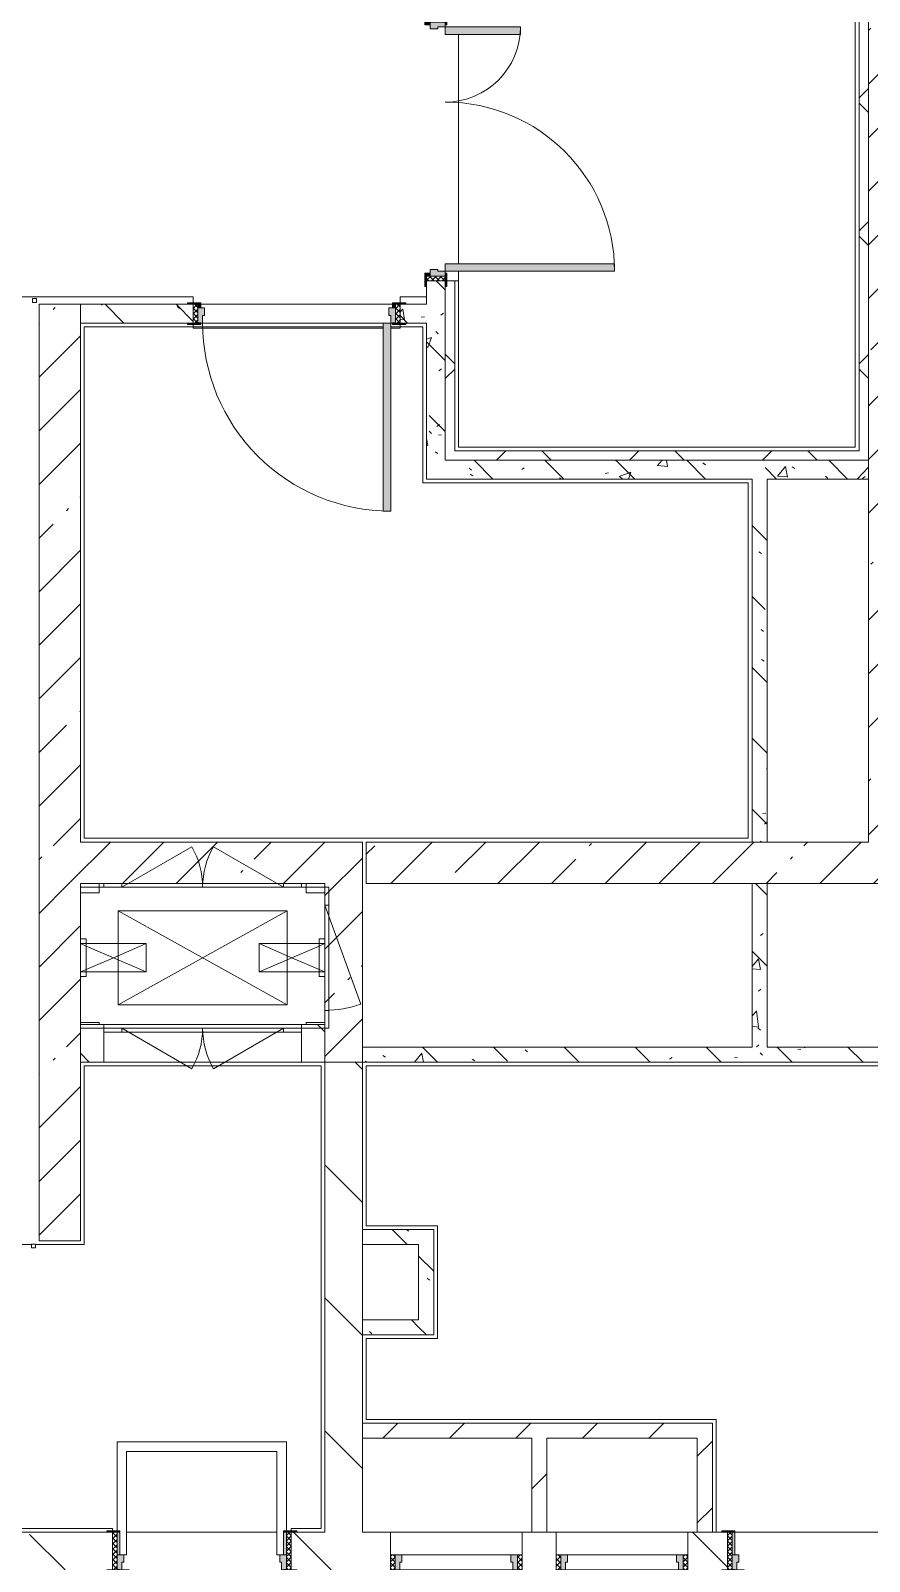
# Model space of a CAD drawing. Header units: millimetres. Extents: x -3708 to 187246, y -8553 to 29000.
# Drawn here: x 144942 to 149401, y 13445 to 21585 of the extents above; entities that cross this region are included whole.
import ezdxf

# ---------------------------------------------------------------- set-up
doc = ezdxf.new("R2010")
doc.units = ezdxf.units.MM
for name, color, linetype, lineweight, true_color in [('A-DOOR-4', 7, 'Continuous', 5, 0xaaaaaa), ('A-DOOR-5', 7, 'Continuous', 5, 0xe2e2e2), ('A-DOOR-FRAM-3', 7, 'Continuous', 5, 0xe2e2e2), ('A-DOOR-FRAM-4', 7, 'Continuous', 5, 0xaaaaaa), ('A-FLOR-1', 7, 'Continuous', 5, 0xaaaaaa), ('I-WALL-5', 7, 'Continuous', 5, 0x787878)]:
    doc.layers.add(name, color=color, linetype=linetype, lineweight=lineweight, true_color=true_color)
for name, color, linetype, lineweight in [('A-GENM', 7, 'Continuous', 5), ('A-WALL', 7, 'Continuous', 9), ('A-WALL-2', 7, 'Continuous', 5), ('I-WALL-3', 7, 'Continuous', 5), ('M-EQPM', 7, 'Continuous', 5)]:
    doc.layers.add(name, color=color, linetype=linetype, lineweight=lineweight)
pattern_1 = [(45, (60236.27, 0), (-285.1231, 285.1231), []), (45, (60521.4, 0), (-285.1231, 285.1231), [504.031, -100.806, 16.764, -84.042])]
pattern_2 = [(135, (60236.3, 0), (-377.1708, -377.1708), [533.4, -88.9, 17.78, -88.9]), (135, (60236.3, 376.94), (-377.1708, -377.1708), []), (50, (60236.27, 0), (637.6445, -55.7866), [66.675, -733.425]), (355, (60236.3, 0), (-123.3494, 668.699), [53.34, -586.74]), (100.451, (60289.4, -4.65), (514.299, 612.908), [56.665, -623.315]), (46.184, (60236.3, 177.8), (948.7764, -147.15), [100.012, -1100.137]), (96.636, (60315.3, 165.5), (830.909, 865.997), [84.998, -934.973]), (351.184, (60236.3, 177.8), (830.918, 865.988), [80.01, -880.11]), (21, (60325.17, 133.35), (530.6506, -357.9283), [66.675, -733.425]), (326, (60325.2, 133.35), (216.308, 644.6585), [53.34, -586.74]), (71.451, (60369.4, 103.5), (746.9596, 286.7243), [56.665, -623.315]), (37.5, (60236.27, 0), (10.81053, 295.9426), [16.764, -562.864, 16.764, -578.866, -588.962]), (37.5, (60236.27, 0), (10.81053, 295.9426), [-1175.258, 16.764, -572.198]), (7.5, (60236.27, 0), (233.8692, 350.6318), [16.764, -322.834, 16.764, -549.529, -224.472]), (7.5, (60236.27, 0), (233.8692, 350.6318), [-905.891, 16.764, -207.708]), (327.5, (60038.03, 0), (474.5678, -20.0513), [16.764, -205.486, 16.764, -676.656, -920.115]), (327.5, (60038.03, 0), (474.5678, -20.0513), [-915.67, 16.764, -903.351]), (317.5, (59949.13, 0), (518.4522, 88.9934), [16.764, -272.161, 16.764, -443.738, -653.415]), (317.5, (59949.13, 0), (518.4522, 88.9934), [-749.427, 16.764, -636.651])]
pattern_3 = [(135, (60236.27, 0), (-353.5534, -353.5534), [])]
pattern_4 = [(135, (1826.41, 164.685), (-14.14214, -14.14214), []), (225, (1826.41, 164.685), (14.14214, -14.14214), [])]
pattern_5 = [(45, (-296.384, 164.685), (-14.1421, 14.1421), []), (135, (-296.384, 164.685), (-14.1421, -14.1421), [])]
pattern_6 = [(45, (60236.27, 0), (-176.7767, 176.7767), [])]
pattern_7 = [(45, (60236.27, 0), (-353.5534, 353.5534), []), (135, (60236.27, 0), (-353.5534, -353.5534), [])]

# ---------------------------------------------------------------- blocks, each defined once
blk = doc.blocks.new('110_Дверь_СКБ_1Ст_Внутренняя1 - Д-11а _огнестойкость EI 15_-32666892-1_7_1_птичка')
at = {"layer": 'A-DOOR-4'}
h = blk.add_hatch(dxfattribs=at)
h.set_pattern_fill('FP_125', color=256, style=0, pattern_type=2)
h.set_pattern_definition([(135, (1751.41, 114.685), (-14.14214, -14.14214), []), (225, (1751.41, 114.685), (14.14214, -14.14214), [])])
h.paths.add_polyline_path([(562.5, 50), (537.5, 50), (537.5, -50), (562.5, -50)])
at = {"layer": 'A-DOOR-5'}
h = blk.add_hatch(color=256, dxfattribs=at)
h.paths.add_polyline_path([(512.5, 50), (512.5, 10), (502.5, 10), (502.5, -30), (537.5, -30), (537.5, 50), (522.5, 50)])
h.paths.add_polyline_path([(-508.4, 50), (-512.5, 50), (-512.5, -30), (-477.5, -30), (-477.5, 10), (-487.5, 10), (-487.5, 50)])
at = {"layer": 'A-DOOR-FRAM-3'}
for points in [[(-487.5, 1050), (-486.3, 50), (-447.5, 50), (-447.5, 1050)], [(-506.7, 58), (-567.5, 58), (-567.5, 50), (-497.5, 50), (-497.5, 58)], [(592.5, 58), (522.5, 58), (522.5, 50), (592.5, 50)], [(-497.5, -50), (-567.5, -50), (-567.5, -58), (-497.5, -58)], [(-497.5, -30), (-512.5, -30), (-512.5, -50), (-497.5, -50), (-497.5, -32.8)], [(537.5, -30), (522.5, -30), (522.5, -50), (537.5, -50)], [(537.5, -50), (522.5, -50), (522.5, -58), (592.5, -58), (592.5, -50), (562.5, -50)]]:
    blk.add_hatch(color=256, dxfattribs=at).paths.add_polyline_path(points)
at = {"layer": 'A-DOOR-FRAM-4'}
h = blk.add_hatch(dxfattribs=at)
h.set_pattern_fill('FP_126', color=256, style=0, pattern_type=2)
h.set_pattern_definition([(45, (-371.384, 114.685), (-14.1421, 14.1421), []), (135, (-371.384, 114.685), (-14.1421, -14.1421), [])])
h.paths.add_polyline_path([(-537.5, 50), (-537.5, -50), (-512.5, -50), (-512.5, 50)])
at = {"layer": 'A-DOOR-4'}
for p, q in [((-487.5, 1050), (-487.5, 50)), ((-447.5, 1050), (-487.5, 1050)), ((-447.5, 50), (-447.5, 1050)), ((-487.5, 50), (-447.5, 50))]:
    blk.add_line(p, q, dxfattribs=at)
blk.add_arc((-487.5, 50), 1000, 360, 90, dxfattribs=at)
at = {"layer": 'A-DOOR-FRAM-4'}
for p, q in [((-497.5, 58), (-567.5, 58)), ((-567.5, 58), (-567.5, 50)), ((-567.5, 50), (-497.5, 50)), ((-512.5, 50), (-537.5, 50)), ((-537.5, 50), (-537.5, -50)), ((-487.5, 50), (-512.5, 50)), ((-512.5, 50), (-512.5, -30)), ((-512.5, -50), (-512.5, 50)), ((-497.5, 50), (-512.5, 50)), ((-512.5, 50), (-512.5, 49)), ((-512.5, 49), (-497.5, 49)), ((-497.5, 50), (-497.5, 58)), ((-497.5, 49), (-497.5, 50)), ((-487.5, 10), (-487.5, 50)), ((-477.5, 10), (-487.5, 10)), ((-477.5, -30), (-477.5, 10)), ((512.5, 10), (502.5, 10)), ((502.5, 10), (502.5, -30)), ((512.5, 50), (512.5, 10)), ((537.5, 50), (512.5, 50)), ((592.5, 58), (522.5, 58)), ((522.5, 58), (522.5, 50)), ((537.5, 50), (522.5, 50)), ((522.5, 50), (522.5, 49)), ((522.5, 50), (592.5, 50)), ((522.5, 49), (537.5, 49)), ((537.5, -30), (537.5, 50)), ((562.5, 50), (537.5, 50)), ((537.5, 50), (537.5, -50)), ((537.5, 49), (537.5, 50)), ((562.5, -50), (562.5, 50)), ((592.5, 50), (592.5, 58)), ((-497.5, -50), (-567.5, -50)), ((-567.5, -50), (-567.5, -58)), ((-567.5, -58), (-497.5, -58)), ((-537.5, -50), (-512.5, -50)), ((-512.5, -30), (-477.5, -30)), ((-497.5, -30), (-512.5, -30)), ((-512.5, -30), (-512.5, -50)), ((-512.5, -50), (-497.5, -50)), ((-497.5, -50), (-497.5, -30)), ((-497.5, -58), (-497.5, -50)), ((502.5, -30), (537.5, -30)), ((537.5, -30), (522.5, -30)), ((522.5, -30), (522.5, -50)), ((522.5, -50), (537.5, -50)), ((592.5, -50), (522.5, -50)), ((522.5, -50), (522.5, -58)), ((522.5, -58), (592.5, -58)), ((537.5, -50), (537.5, -30)), ((537.5, -50), (562.5, -50)), ((592.5, -58), (592.5, -50))]:
    blk.add_line(p, q, dxfattribs=at)
blk = doc.blocks.new('110_Дверь_СКБ_2Ст - Д-10а_ СОШ_Дв_1450x2100h_Горячий цех-25784455-1_7_1_птичка')
at = {"layer": 'A-DOOR-4'}
h = blk.add_hatch(dxfattribs=at)
h.set_pattern_fill('FP_134', color=256, style=0, pattern_type=2)
h.set_pattern_definition([(135, (1601.41, 114.685), (-14.14214, -14.14214), []), (225, (1601.41, 114.685), (14.14214, -14.14214), [])])
h.paths.add_polyline_path([(712.5, -38), (712.5, 50), (687.5, 50), (687.5, -50), (712.5, -50)])
at = {"layer": 'A-DOOR-5'}
for points in [[(662.5, 50), (662.5, 950), (622.5, 950), (622.5, 50), (649.8, 50)], [(-597.5, 426.6), (-597.5, 450), (-637.5, 450), (-637.5, 50), (-597.5, 50), (-597.5, 175)]]:
    blk.add_hatch(color=256, dxfattribs=at).paths.add_polyline_path(points)
h = blk.add_hatch(color=256, dxfattribs=at)
h.paths.add_polyline_path([(687.5, 50), (662.5, 50), (662.5, 10), (652.5, 10), (652.5, -30), (687.5, -30)])
h.paths.add_polyline_path([(-627.5, -6), (-627.5, 10), (-637.5, 10), (-637.5, 50), (-662.5, 50), (-662.5, -30), (-627.5, -28.9)])
at = {"layer": 'A-DOOR-FRAM-3'}
for points in [[(-647.5, 58), (-717.5, 58), (-712.5, 50), (-647.5, 50)], [(742.5, 58), (672.5, 58), (672.5, 50), (742.5, 50)], [(-647.5, -58), (-647.5, -50), (-717.5, -53.5), (-712.5, -58), (-687.5, -58)], [(-647.5, -50), (-647.5, -30), (-662.5, -30), (-662.5, -50)], [(687.5, -30), (672.5, -30), (672.5, -50), (687.5, -50), (687.5, -38)], [(742.5, -50), (672.5, -50), (672.5, -58), (742.5, -58)]]:
    blk.add_hatch(color=256, dxfattribs=at).paths.add_polyline_path(points)
at = {"layer": 'A-DOOR-FRAM-4'}
h = blk.add_hatch(dxfattribs=at)
h.set_pattern_fill('FP_135', color=256, style=0, pattern_type=2)
h.set_pattern_definition([(45, (-521.384, 114.685), (-14.1421, 14.1421), []), (135, (-521.384, 114.685), (-14.1421, -14.1421), [])])
h.paths.add_polyline_path([(-662.5, -38), (-662.5, 50), (-687.5, 50), (-687.5, -50), (-662.5, -50)])
at = {"layer": 'A-DOOR-4'}
for p, q in [((662.5, 950), (622.5, 950)), ((622.5, 950), (622.5, 50)), ((662.5, 50), (662.5, 950)), ((-637.5, 450), (-637.5, 50)), ((-597.5, 450), (-637.5, 450)), ((-597.5, 50), (-597.5, 450)), ((-637.5, 50), (-597.5, 50)), ((622.5, 50), (662.5, 50))]:
    blk.add_line(p, q, dxfattribs=at)
for centre, radius, start, end in [((662.5, 50), 900, 90, 180), ((-637.5, 50), 400, 0, 90)]:
    blk.add_arc(centre, radius, start, end, dxfattribs=at)
at = {"layer": 'A-DOOR-FRAM-4'}
for p, q in [((-647.5, 58), (-717.5, 58)), ((-717.5, 58), (-717.5, 50)), ((-717.5, 50), (-647.5, 50)), ((-662.5, 50), (-687.5, 50)), ((-687.5, 50), (-687.5, -50)), ((-637.5, 50), (-662.5, 50)), ((-662.5, 50), (-662.5, -30)), ((-662.5, -50), (-662.5, 50)), ((-647.5, 50), (-647.5, 58)), ((-637.5, 10), (-637.5, 50)), ((-627.5, 10), (-637.5, 10)), ((-627.5, -30), (-627.5, 10)), ((662.5, 10), (652.5, 10)), ((652.5, 10), (652.5, -30)), ((662.5, 50), (662.5, 10)), ((687.5, 50), (662.5, 50)), ((742.5, 58), (672.5, 58)), ((672.5, 58), (672.5, 50)), ((672.5, 50), (742.5, 50)), ((687.5, -30), (687.5, 50)), ((712.5, 50), (687.5, 50)), ((687.5, 50), (687.5, -50)), ((712.5, -50), (712.5, 50)), ((742.5, 50), (742.5, 58)), ((-647.5, -50), (-717.5, -50)), ((-717.5, -50), (-717.5, -58)), ((-717.5, -58), (-647.5, -58)), ((-687.5, -50), (-662.5, -50)), ((-662.5, -30), (-627.5, -30)), ((-647.5, -30), (-662.5, -30)), ((-662.5, -30), (-662.5, -50)), ((-662.5, -50), (-647.5, -50)), ((-647.5, -50), (-647.5, -30)), ((-647.5, -58), (-647.5, -50)), ((652.5, -30), (687.5, -30)), ((687.5, -30), (672.5, -30)), ((672.5, -30), (672.5, -50)), ((672.5, -50), (687.5, -50)), ((742.5, -50), (672.5, -50)), ((672.5, -50), (672.5, -58)), ((672.5, -58), (742.5, -58)), ((687.5, -50), (687.5, -30)), ((687.5, -50), (712.5, -50)), ((742.5, -58), (742.5, -50))]:
    blk.add_line(p, q, dxfattribs=at)
blk = doc.blocks.new('110_Дверь_СКБ_1Ст_Внутренняя1 - Д-8 950x2100h_охрана-V96-1_7_1_птичка')
at = {"layer": 'A-DOOR-4'}
h = blk.add_hatch(dxfattribs=at)
h.set_pattern_fill('FP_114', color=256, style=0, pattern_type=2)
h.set_pattern_definition(pattern_4)
h.paths.add_polyline_path([(462.5, 100), (462.5, -100), (487.5, -100), (487.5, 100)])
at = {"layer": 'A-DOOR-5'}
h = blk.add_hatch(color=256, dxfattribs=at)
h.paths.add_polyline_path([(462.5, 100), (437.5, 100), (437.5, 60), (427.5, 60), (427.5, 20), (462.5, 20)])
h.paths.add_polyline_path([(-412.5, 100), (-437.5, 100), (-437.5, 20), (-402.5, 20.4), (-402.5, 60), (-412.5, 60)])
at = {"layer": 'A-DOOR-FRAM-3'}
for points in [[(397.5, 950), (397.5, 100), (437.5, 100), (437.5, 950)], [(-422.5, 108), (-492.5, 108), (-492.5, 100), (-422.5, 100)], [(517.5, 108), (447.5, 108), (447.5, 100), (517.5, 100)], [(-437.5, 20), (-437.5, -100), (-422.5, -100), (-422.5, 20)], [(447.5, 20), (447.5, -100), (462.5, -100), (462.5, 20)], [(-492.5, -100), (-492.5, -108), (-422.5, -108), (-422.5, -100), (-462.5, -100)], [(487.5, -100), (447.5, -100), (447.5, -108), (517.5, -108), (517.5, -100), (490.5, -100)]]:
    blk.add_hatch(color=256, dxfattribs=at).paths.add_polyline_path(points)
at = {"layer": 'A-DOOR-FRAM-4'}
h = blk.add_hatch(dxfattribs=at)
h.set_pattern_fill('FP_115', color=256, style=0, pattern_type=2)
h.set_pattern_definition(pattern_5)
h.paths.add_polyline_path([(-462.5, 100), (-462.5, -100), (-437.5, -100), (-437.5, 100)])
at = {"layer": 'A-DOOR-4'}
for p, q in [((437.5, 950), (397.5, 950)), ((397.5, 950), (397.5, 100)), ((437.5, 100), (437.5, 950)), ((397.5, 100), (437.5, 100))]:
    blk.add_line(p, q, dxfattribs=at)
blk.add_arc((437.5, 100), 850, 90, 180, dxfattribs=at)
at = {"layer": 'A-DOOR-FRAM-4'}
for p, q in [((-422.5, 108), (-492.5, 108)), ((-492.5, 108), (-492.5, 100)), ((-492.5, 100), (-422.5, 100)), ((-437.5, 100), (-462.5, 100)), ((-462.5, 100), (-462.5, -100)), ((-412.5, 100), (-437.5, 100)), ((-437.5, 100), (-437.5, 20)), ((-437.5, -100), (-437.5, 100)), ((-422.5, 100), (-437.5, 100)), ((-437.5, 100), (-437.5, 99)), ((-437.5, 99), (-422.5, 99)), ((-422.5, 100), (-422.5, 108)), ((-422.5, 99), (-422.5, 100)), ((-412.5, 60), (-412.5, 100)), ((437.5, 100), (437.5, 60)), ((462.5, 100), (437.5, 100)), ((517.5, 108), (447.5, 108)), ((447.5, 108), (447.5, 100)), ((462.5, 100), (447.5, 100)), ((447.5, 100), (447.5, 99)), ((447.5, 100), (517.5, 100)), ((447.5, 99), (462.5, 99)), ((462.5, 20), (462.5, 100)), ((487.5, 100), (462.5, 100)), ((462.5, 100), (462.5, -100)), ((462.5, 99), (462.5, 100)), ((487.5, -100), (487.5, 100)), ((517.5, 100), (517.5, 108)), ((-437.5, 20), (-402.5, 20)), ((-422.5, 20), (-437.5, 20)), ((-437.5, 20), (-437.5, -100)), ((-422.5, -100), (-422.5, 20)), ((-402.5, 60), (-412.5, 60)), ((-402.5, 20), (-402.5, 60)), ((437.5, 60), (427.5, 60)), ((427.5, 60), (427.5, 20)), ((427.5, 20), (462.5, 20)), ((462.5, 20), (447.5, 20)), ((447.5, 20), (447.5, -100)), ((462.5, -100), (462.5, 20)), ((-422.5, -100), (-492.5, -100)), ((-492.5, -100), (-492.5, -108)), ((-492.5, -108), (-422.5, -108)), ((-462.5, -100), (-437.5, -100)), ((-437.5, -100), (-422.5, -100)), ((-422.5, -108), (-422.5, -100)), ((447.5, -100), (462.5, -100)), ((517.5, -100), (447.5, -100)), ((447.5, -100), (447.5, -108)), ((447.5, -108), (517.5, -108)), ((462.5, -100), (487.5, -100)), ((517.5, -108), (517.5, -100))]:
    blk.add_line(p, q, dxfattribs=at)
blk = doc.blocks.new('110_Дверь_СКБ_1Ст_Внутренняя1 - Д-8 950x2100h_охрана-31784688-1_7_1_птичка')
at = {"layer": 'A-DOOR-4'}
h = blk.add_hatch(dxfattribs=at)
h.set_pattern_fill('FP_114', color=256, style=0, pattern_type=2)
h.set_pattern_definition(pattern_4)
h.paths.add_polyline_path([(487.5, 100), (462.5, 100), (462.5, -100), (487.5, -100)])
at = {"layer": 'A-DOOR-5'}
h = blk.add_hatch(color=256, dxfattribs=at)
h.paths.add_polyline_path([(-437.5, 100), (-437.5, 20), (-402.5, 20), (-402.5, 60), (-412.5, 60), (-412.5, 100), (-422.5, 100)])
h.paths.add_polyline_path([(462.5, 100), (437.5, 100), (437.5, 60), (427.5, 60), (427.5, 20), (462.5, 20)])
at = {"layer": 'A-DOOR-FRAM-3'}
for points in [[(397.5, 950), (397.5, 100), (437.5, 100), (437.5, 950)], [(-432.5, 108), (-492.5, 108), (-492.5, 100), (-422.5, 100), (-422.5, 108)], [(462.5, 108), (447.5, 108), (447.5, 100), (517.5, 100), (517.5, 108), (467.5, 108)], [(-437.5, 20), (-437.5, -100), (-422.5, -100), (-422.5, 20)], [(447.5, 20), (447.5, -100), (462.5, -100), (462.5, 20)], [(-462.5, -100), (-492.5, -100), (-492.5, -108), (-422.5, -108), (-422.5, -100), (-437.5, -100)], [(487.5, -100), (447.5, -100), (447.5, -108), (517.5, -108), (517.5, -100)]]:
    blk.add_hatch(color=256, dxfattribs=at).paths.add_polyline_path(points)
at = {"layer": 'A-DOOR-FRAM-4'}
h = blk.add_hatch(dxfattribs=at)
h.set_pattern_fill('FP_115', color=256, style=0, pattern_type=2)
h.set_pattern_definition(pattern_5)
h.paths.add_polyline_path([(-458.5, 100), (-462.5, 100), (-462.5, -100), (-437.5, -100), (-437.5, 100)])
at = {"layer": 'A-DOOR-4'}
for p, q in [((437.5, 950), (397.5, 950)), ((397.5, 950), (397.5, 100)), ((437.5, 100), (437.5, 950)), ((397.5, 100), (437.5, 100))]:
    blk.add_line(p, q, dxfattribs=at)
blk.add_arc((437.5, 100), 850, 90, 180, dxfattribs=at)
at = {"layer": 'A-DOOR-FRAM-4'}
for p, q in [((-422.5, 108), (-492.5, 108)), ((-492.5, 108), (-492.5, 100)), ((-492.5, 100), (-422.5, 100)), ((-437.5, 100), (-462.5, 100)), ((-462.5, 100), (-462.5, -100)), ((-412.5, 100), (-437.5, 100)), ((-437.5, 100), (-437.5, 20)), ((-437.5, -100), (-437.5, 100)), ((-422.5, 100), (-437.5, 100)), ((-437.5, 100), (-437.5, 99)), ((-437.5, 99), (-422.5, 99)), ((-422.5, 100), (-422.5, 108)), ((-422.5, 99), (-422.5, 100)), ((-412.5, 60), (-412.5, 100)), ((437.5, 100), (437.5, 60)), ((462.5, 100), (437.5, 100)), ((517.5, 108), (447.5, 108)), ((447.5, 108), (447.5, 100)), ((462.5, 100), (447.5, 100)), ((447.5, 100), (447.5, 99)), ((447.5, 100), (517.5, 100)), ((447.5, 99), (462.5, 99)), ((462.5, 20), (462.5, 100)), ((487.5, 100), (462.5, 100)), ((462.5, 100), (462.5, -100)), ((462.5, 99), (462.5, 100)), ((487.5, -100), (487.5, 100)), ((517.5, 100), (517.5, 108)), ((-437.5, 20), (-402.5, 20)), ((-422.5, 20), (-437.5, 20)), ((-437.5, 20), (-437.5, -100)), ((-422.5, -100), (-422.5, 20)), ((-402.5, 60), (-412.5, 60)), ((-402.5, 20), (-402.5, 60)), ((437.5, 60), (427.5, 60)), ((427.5, 60), (427.5, 20)), ((427.5, 20), (462.5, 20)), ((462.5, 20), (447.5, 20)), ((447.5, 20), (447.5, -100)), ((462.5, -100), (462.5, 20)), ((-422.5, -100), (-492.5, -100)), ((-492.5, -100), (-492.5, -108)), ((-492.5, -108), (-422.5, -108)), ((-462.5, -100), (-437.5, -100)), ((-437.5, -100), (-422.5, -100)), ((-422.5, -108), (-422.5, -100)), ((447.5, -100), (462.5, -100)), ((517.5, -100), (447.5, -100)), ((447.5, -100), (447.5, -108)), ((447.5, -108), (517.5, -108)), ((462.5, -100), (487.5, -100)), ((517.5, -108), (517.5, -100))]:
    blk.add_line(p, q, dxfattribs=at)
blk = doc.blocks.new('160_Подъемник - 160_Подъемник-23521422-1_7_1_птичка')
at = {"layer": 'A-GENM'}
for p, q in [((220, 0), (592.4, 215)), ((220, 0), (592.4, 215)), ((220, 0), (592.4, 215)), ((1080, 0), (707.6, 215)), ((1080, 0), (707.6, 215)), ((1080, 0), (707.6, 215)), ((-20, -95), (-20, 0)), ((-20, 0), (0, 0)), ((0, 0), (0, -95)), ((220, 20), (125, 20)), ((125, 20), (125, 0)), ((220, 20), (125, 20)), ((125, 20), (125, 0)), ((220, 20), (125, 20)), ((125, 20), (125, 0)), ((220, 0), (220, 20)), ((1080, 20), (220, 20)), ((220, 20), (1080, 20)), ((220, 0), (220, 20)), ((1080, 20), (220, 20)), ((220, 20), (1080, 20)), ((220, 0), (220, 20)), ((1080, 20), (220, 20)), ((220, 20), (1080, 20)), ((1080, 0), (1080, 20)), ((1080, 20), (1175, 20)), ((1080, 0), (1080, 20)), ((1080, 20), (1175, 20)), ((1080, 0), (1080, 20)), ((1080, 20), (1175, 20)), ((1175, 20), (1175, 0)), ((1175, 20), (1175, 0)), ((1175, 20), (1175, 0)), ((125, 0), (220, 0)), ((125, 0), (220, 0)), ((125, 0), (220, 0)), ((1175, 0), (1080, 0)), ((1175, 0), (1080, 0)), ((1175, 0), (1080, 0)), ((0, -655), (-191.5, -128.8)), ((0, -95), (-20, -95)), ((-20, -95), (-20, -655)), ((-20, -655), (-20, -95)), ((0, -655), (-20, -655)), ((-20, -655), (-20, -750)), ((0, -750), (0, -655)), ((-20, -750), (0, -750)), ((125, -770), (125, -750)), ((125, -750), (220, -750)), ((125, -770), (125, -750)), ((125, -750), (220, -750)), ((125, -770), (125, -750)), ((125, -750), (220, -750)), ((220, -770), (125, -770)), ((220, -770), (125, -770)), ((220, -770), (125, -770)), ((220, -750), (220, -770)), ((220, -750), (592.4, -965)), ((220, -750), (220, -770)), ((220, -750), (592.4, -965)), ((220, -750), (220, -770)), ((220, -750), (592.4, -965)), ((220, -770), (792, -770)), ((1080, -770), (220, -770)), ((220, -770), (1080, -770)), ((1080, -770), (220, -770)), ((220, -770), (1080, -770)), ((1080, -770), (508, -770)), ((1080, -750), (707.6, -965)), ((1080, -750), (707.6, -965)), ((1080, -750), (707.6, -965)), ((1080, -750), (1080, -770)), ((1175, -750), (1080, -750)), ((1080, -750), (1080, -770)), ((1175, -750), (1080, -750)), ((1080, -750), (1080, -770)), ((1175, -750), (1080, -750)), ((1080, -770), (1175, -770)), ((1080, -770), (1175, -770)), ((1080, -770), (1175, -770)), ((1175, -770), (1175, -750)), ((1175, -770), (1175, -750)), ((1175, -770), (1175, -750))]:
    blk.add_line(p, q, dxfattribs=at)
for centre, radius, start, end in [((220, 0), 430, 0, 30), ((220, 0), 430, 0, 30), ((220, 0), 430, 0, 30), ((1080, 0), 430, 150, 180), ((1080, 0), 430, 150, 180), ((1080, 0), 430, 150, 180), ((0, -655), 560, 90, 110), ((220, -750), 430, 330, 0), ((220, -750), 430, 330, 0), ((220, -750), 430, 330, 0), ((1080, -750), 430, 180, 210), ((1080, -750), 430, 180, 210), ((1080, -750), 430, 180, 210)]:
    blk.add_arc(centre, radius, start, end, dxfattribs=at)
at = {"layer": 'M-EQPM'}
for p, q in [((1300, 0), (0, 0)), ((0, 0), (0, -750)), ((1300, -750), (1300, 0)), ((1100, -625), (200, -125)), ((200, -625), (1100, -125)), ((1100, -125), (200, -125)), ((200, -125), (200, -625)), ((1100, -125), (200, -125)), ((200, -125), (200, -625)), ((200, -300), (200, -125)), ((200, -125), (1100, -125)), ((1100, -625), (1100, -125)), ((1100, -625), (1100, -125)), ((1100, -125), (1100, -300)), ((200, -450), (200, -300)), ((1100, -300), (1100, -450)), ((200, -625), (200, -450)), ((1100, -450), (1100, -625)), ((200, -625), (1100, -625)), ((200, -625), (1100, -625)), ((1100, -625), (200, -625)), ((0, -750), (1300, -750))]:
    blk.add_line(p, q, dxfattribs=at)
blk = doc.blocks.new('Закладная деталь приямка - 350_150-20924309-1_7_1_птичка')
at = {"layer": 'M-EQPM'}
for p, q in [((-145, 75), (-175, 75)), ((-175, 75), (-145, 75)), ((-145, 62.1), (-175, 75)), ((25, 75), (-145, 75)), ((-145, 75), (25, 75)), ((25, -10.7), (-145, 62.1)), ((-145, -62.1), (25, 10.7)), ((175, 75), (25, 75)), ((25, 75), (175, 75)), ((25, 10.7), (175, 75)), ((175, -75), (175, 75)), ((175, -75), (175, 75)), ((-175, -75), (-145, -62.1)), ((-175, -75), (-145, -75)), ((-175, -75), (-145, -75)), ((-145, -75), (25, -75)), ((-145, -75), (25, -75)), ((175, -75), (25, -10.7)), ((25, -75), (175, -75)), ((25, -75), (175, -75))]:
    blk.add_line(p, q, dxfattribs=at)
blk = doc.blocks.new('Закладная деталь приямка - 350_150-V149-1_7_1_птичка')
at = {"layer": 'M-EQPM'}
for p, q in [((-25, 75), (-175, 75)), ((-175, 75), (-175, -75)), ((-175, 75), (-175, -75)), ((-175, 75), (-25, 75)), ((-25, 10.7), (-175, 75)), ((145, 75), (-25, 75)), ((-25, 75), (145, 75)), ((-25, -10.7), (145, 62.1)), ((145, -62.1), (-25, 10.7)), ((175, 75), (145, 75)), ((145, 75), (175, 75)), ((145, 62.1), (175, 75)), ((-175, -75), (-25, -10.7)), ((-175, -75), (-25, -75)), ((-175, -75), (-25, -75)), ((-25, -75), (145, -75)), ((-25, -75), (145, -75)), ((175, -75), (145, -62.1)), ((145, -75), (175, -75)), ((145, -75), (175, -75))]:
    blk.add_line(p, q, dxfattribs=at)
blk = doc.blocks.new('Закладная деталь приямка - 150_100-20924311-1_7_1_птичка')
at = {"layer": 'M-EQPM'}
for p, q in [((85070, 16310), (84970, 16310)), ((84970, 16310), (85070, 16310)), ((85070, 16300), (85070, 16310)), ((85070, 16310), (85070, 16300))]:
    blk.add_line(p, q, dxfattribs=at)
blk = doc.blocks.new('Закладная деталь приямка - 150_100-V150-1_7_1_птичка')
at = {"layer": 'M-EQPM'}
for p, q in [((86270, 16310), (86170, 16310)), ((86170, 16310), (86270, 16310)), ((86170, 16310), (86170, 16300)), ((86170, 16310), (86170, 16300))]:
    blk.add_line(p, q, dxfattribs=at)
blk = doc.blocks.new('Закладная деталь приямка - 150_100-V151-1_7_1_птичка')
at = {"layer": 'M-EQPM'}
for p, q in [((86170, 17000), (86170, 17050)), ((86170, 17000), (86170, 17050)), ((86270, 17000), (86170, 17000)), ((86170, 17000), (86270, 17000))]:
    blk.add_line(p, q, dxfattribs=at)
blk = doc.blocks.new('Закладная деталь приямка - 150_100-V152-1_7_1_птичка')
at = {"layer": 'M-EQPM'}
for p, q in [((85070, 17050), (85070, 17000)), ((85070, 17050), (85070, 17000)), ((84970, 17000), (85070, 17000)), ((85070, 17000), (84970, 17000))]:
    blk.add_line(p, q, dxfattribs=at)
blk = doc.blocks.new('Закладная деталь приямка - 200_100-20924312-1_7_1_птичка')
at = {"layer": 'M-EQPM'}
for p, q in [((86240, 16755), (86240, 16555)), ((86240, 16555), (86240, 16755)), ((86270, 16755), (86240, 16755)), ((86240, 16755), (86270, 16755)), ((86240, 16555), (86270, 16555)), ((86240, 16555), (86270, 16555))]:
    blk.add_line(p, q, dxfattribs=at)
blk = doc.blocks.new('Закладная деталь приямка - 200_100-V153-1_7_1_птичка')
at = {"layer": 'M-EQPM'}
for p, q in [((85000, 16755), (84970, 16755)), ((85000, 16755), (84970, 16755)), ((85000, 16555), (85000, 16755)), ((85000, 16755), (85000, 16555)), ((84970, 16555), (85000, 16555)), ((85000, 16555), (84970, 16555))]:
    blk.add_line(p, q, dxfattribs=at)
blk = doc.blocks.new('110_Дверь_СКБ_1Ст - д-18 700x2100h_Технический шкаф ЭОМ и СС-23257539-1_7_1_птичка')
at = {"layer": 'A-DOOR-4'}
h = blk.add_hatch(dxfattribs=at)
h.set_pattern_fill('FP_176', color=256, style=0, pattern_type=2)
h.set_pattern_definition([(135, (1951.41, 164.685), (-14.14214, -14.14214), []), (225, (1951.41, 164.685), (14.14214, -14.14214), [])])
h.paths.add_polyline_path([(337.5, 100), (337.5, 20), (362.5, 20), (362.5, 100)])
at = {"layer": 'A-DOOR-5'}
h = blk.add_hatch(color=256, dxfattribs=at)
h.paths.add_polyline_path([(-312.5, 100), (-312.5, 20), (-277.5, 20), (-277.5, 60), (-287.5, 60), (-287.5, 100), (-297.5, 100)])
h.paths.add_polyline_path([(312.5, 100), (312.5, 60), (302.5, 60), (302.5, 20), (337.5, 20), (337.5, 100), (322.5, 100)])
at = {"layer": 'A-DOOR-FRAM-3'}
blk.add_hatch(color=256, dxfattribs=at).paths.add_polyline_path([(272.5, 700), (272.5, 100), (312.5, 100), (312.5, 700)])
at = {"layer": 'A-DOOR-FRAM-4'}
h = blk.add_hatch(dxfattribs=at)
h.set_pattern_fill('FP_177', color=256, style=0, pattern_type=2)
h.set_pattern_definition([(45, (-171.384, 164.685), (-14.1421, 14.1421), []), (135, (-171.384, 164.685), (-14.1421, -14.1421), [])])
h.paths.add_polyline_path([(-337.5, 100), (-337.5, 20), (-312.5, 20), (-312.5, 100)])
at = {"layer": 'A-DOOR-4'}
for p, q in [((312.5, 700), (272.5, 700)), ((272.5, 700), (272.5, 100)), ((312.5, 100), (312.5, 700)), ((272.5, 100), (312.5, 100))]:
    blk.add_line(p, q, dxfattribs=at)
blk.add_arc((312.5, 100), 600, 90, 180, dxfattribs=at)
at = {"layer": 'A-DOOR-FRAM-4'}
for p, q in [((-312.5, 100), (-337.5, 100)), ((-337.5, 100), (-337.5, 20)), ((-287.5, 100), (-312.5, 100)), ((-312.5, 100), (-312.5, 20)), ((-312.5, 20), (-312.5, 100)), ((-287.5, 60), (-287.5, 100)), ((-287.5, 100), (272.5, 100)), ((312.5, 100), (312.5, 60)), ((337.5, 100), (312.5, 100)), ((337.5, 20), (337.5, 100)), ((362.5, 100), (337.5, 100)), ((337.5, 100), (337.5, 20)), ((362.5, 20), (362.5, 100)), ((-337.5, 20), (-312.5, 20)), ((-312.5, 20), (-277.5, 20)), ((-277.5, 60), (-287.5, 60)), ((-277.5, 20), (-277.5, 60)), ((302.5, 20), (-277.5, 20)), ((312.5, 60), (302.5, 60)), ((302.5, 60), (302.5, 20)), ((302.5, 20), (337.5, 20)), ((337.5, 20), (362.5, 20))]:
    blk.add_line(p, q, dxfattribs=at)
blk = doc.blocks.new('DOR_Проход в стене_Прямоугольный - 1050x1150 EI30-23344994-1_7_1_птичка')
at = {"layer": 'A-DOOR-4'}
for p, q in [((525, 100), (-525, 100)), ((525, -100), (-525, -100))]:
    blk.add_line(p, q, dxfattribs=at)

msp = doc.modelspace()

# ---------------------------------------------------------------- hatches: boundary and pattern name
at = {"layer": 'I-WALL-3'}
h = msp.add_hatch(dxfattribs=at)
h.set_pattern_fill('FP_92', color=256, style=0, pattern_type=2)
h.set_pattern_definition(pattern_1)
h.paths.add_polyline_path([(149396.3, 17270), (149646.3, 17270), (149646.3, 27100), (149396.3, 27100), (149396.3, 17515.5)])
h = msp.add_hatch(dxfattribs=at)
h.set_pattern_fill('FP_111', color=256, style=0, pattern_type=2)
h.set_pattern_definition(pattern_7)
h.paths.add_polyline_path([(147146.3, 19300), (147196.3, 19300), (147196.3, 20255), (147154.3, 20255), (147154.3, 20225), (147146.3, 20225), (147146.3, 19350)])
h.paths.add_polyline_path([(147196.3, 21655), (147196.3, 23430), (147146.3, 23430), (147146.4, 21685), (147154.3, 21680), (147154.3, 21655)])
h = msp.add_hatch(dxfattribs=at)
h.set_pattern_fill('FP_111', color=256, style=0, pattern_type=2)
h.set_pattern_definition(pattern_7)
h.paths.add_polyline_path([(149346.3, 19350), (149396.3, 19351.2), (149396.3, 23100), (149346.3, 23100), (149346.3, 19370)])
h = msp.add_hatch(dxfattribs=at)
h.set_pattern_fill('FP_92', color=256, style=0, pattern_type=2)
h.set_pattern_definition(pattern_1)
h.paths.add_polyline_path([(144986.3, 17270), (145206.3, 17270), (145206.3, 20130), (144986.3, 20130), (144986.3, 17290)])
h = msp.add_hatch(dxfattribs=at)
h.set_pattern_fill('FP_111', color=256, style=0, pattern_type=2)
h.set_pattern_definition(pattern_7)
h.paths.add_polyline_path([(148757.3, 19300), (149396.3, 19300), (149396.3, 19350), (147196.3, 19350), (147199.9, 19300), (148452, 19300)])
h = msp.add_hatch(dxfattribs=at)
h.set_pattern_fill('FP_92', color=256, style=0, pattern_type=2)
h.set_pattern_definition(pattern_1)
h.paths.add_polyline_path([(145226.3, 17050), (146506.3, 17050), (146506.3, 17270), (144986.3, 17270), (144986.3, 17050), (145206.3, 17050)])
h = msp.add_hatch(dxfattribs=at)
h.set_pattern_fill('FP_92', color=256, style=0, pattern_type=2)
h.set_pattern_definition(pattern_1)
h.paths.add_polyline_path([(146593.7, 16100), (146706.3, 16100), (146706.3, 17270), (146506.3, 17270), (146506.3, 16100)])
h = msp.add_hatch(dxfattribs=at)
h.set_pattern_fill('FP_92', color=256, style=0, pattern_type=2)
h.set_pattern_definition(pattern_1)
h.paths.add_polyline_path([(153046.3, 17050), (153046.3, 17270), (146726.3, 17270), (146726.3, 17050), (153026.3, 17050)])
h = msp.add_hatch(dxfattribs=at)
h.set_pattern_fill('FP_92', color=256, style=0, pattern_type=2)
h.set_pattern_definition(pattern_1)
h.paths.add_polyline_path([(145206.3, 15150), (145206.3, 17050), (144986.3, 17050), (144986.3, 15150), (145034.6, 15150)])
h = msp.add_hatch(dxfattribs=at)
h.set_pattern_fill('FP_110', color=256, style=0, pattern_type=2)
h.set_pattern_definition(pattern_3)
h.paths.add_polyline_path([(145331.3, 16100), (145331.3, 16300), (145206.3, 16300), (145206.3, 16100), (145276.3, 16100)])
h.paths.add_polyline_path([(146381.3, 16100), (146506.3, 16100), (146506.3, 16300), (146381.3, 16300)])
h = msp.add_hatch(dxfattribs=at)
h.set_pattern_fill('FP_110', color=256, style=0, pattern_type=2)
h.set_pattern_definition(pattern_3)
h.paths.add_polyline_path([(146706.3, 13600), (146706.3, 16100), (146506.3, 16100), (146506.3, 13600), (146593.7, 13600)])
h = msp.add_hatch(dxfattribs=at)
h.set_pattern_fill('FP_109', color=256, style=0, pattern_type=2)
h.set_pattern_definition(pattern_6)
h.paths.add_polyline_path([(148486.3, 14100), (148566.3, 14100), (148566.3, 14180), (146706.3, 14180), (146706.3, 14100), (148452, 14100)])
h = msp.add_hatch(dxfattribs=at)
h.set_pattern_fill('FP_109', color=256, style=0, pattern_type=2)
h.set_pattern_definition(pattern_6)
h.paths.add_polyline_path([(147606.3, 13600), (147686.3, 13600), (147686.3, 14100), (147606.3, 14100), (147606.3, 14092.7)])
h = msp.add_hatch(dxfattribs=at)
h.set_pattern_fill('FP_109', color=256, style=0, pattern_type=2)
h.set_pattern_definition(pattern_6)
h.paths.add_polyline_path([(148566.3, 13600), (148566.3, 14100), (148486.3, 14100), (148486.3, 13600)])
h = msp.add_hatch(dxfattribs=at)
h.set_pattern_fill('FP_110', color=256, style=0, pattern_type=2)
h.set_pattern_definition(pattern_3)
h.paths.add_polyline_path([(146356.3, 13400), (146854.7, 13400), (146854.7, 13600), (146326.3, 13600), (146326.3, 13400)])
h.paths.add_polyline_path([(145346.3, 13400), (145376.3, 13400), (145376.3, 13600), (144936.3, 13600), (144936.3, 13400), (145276.3, 13400)])
h.paths.add_polyline_path([(148452, 13400), (148646.3, 13400), (148646.3, 13600), (148436.3, 13600), (148436.3, 13400)])
h.paths.add_polyline_path([(147736.3, 13400), (147736.3, 13600), (147554.7, 13600), (147554.7, 13400), (147686.3, 13400)])
at = {"layer": 'I-WALL-5'}
h = msp.add_hatch(dxfattribs=at)
h.set_pattern_fill('FP_122', color=256, style=0, pattern_type=2)
h.set_pattern_definition(pattern_2)
h.paths.add_polyline_path([(147058.3, 20030), (147146.3, 20030), (147146.3, 20255), (147046.3, 20255), (147046.3, 20030)])
h.paths.add_polyline_path([(147075.5, 21655), (147146.3, 21660), (147146.3, 21680), (147046.3, 21680), (147046.3, 21655), (147058.3, 21655)])
h = msp.add_hatch(dxfattribs=at)
h.set_pattern_fill('FP_122', color=256, style=0, pattern_type=2)
h.set_pattern_definition(pattern_2)
h.paths.add_polyline_path([(146936.3, 20030), (147046.3, 20030), (147046.3, 20130), (146906.3, 20130), (146906.3, 20030)])
h.paths.add_polyline_path([(145776.3, 20030), (145806.3, 20030), (145806.3, 20130), (145206.3, 20130), (145206.3, 20030), (145729.7, 20030)])
h = msp.add_hatch(dxfattribs=at)
h.set_pattern_fill('FP_122', color=256, style=0, pattern_type=2)
h.set_pattern_definition(pattern_2)
h.paths.add_polyline_path([(147046.3, 19200), (147146.3, 19200), (147146.3, 20030), (147046.3, 20030), (147046.3, 19300)])
h = msp.add_hatch(dxfattribs=at)
h.set_pattern_fill('FP_122', color=256, style=0, pattern_type=2)
h.set_pattern_definition(pattern_2)
h.paths.add_polyline_path([(147146.3, 19200), (149396.3, 19200), (149396.3, 19300), (147146.3, 19300)])
h = msp.add_hatch(dxfattribs=at)
h.set_pattern_fill('FP_122', color=256, style=0, pattern_type=2)
h.set_pattern_definition(pattern_2)
h.paths.add_polyline_path([(148857.3, 16180), (148857.3, 17050), (148777.3, 17050), (148777.3, 16180)])
h.paths.add_polyline_path([(148857.3, 17270), (148857.3, 19200), (148777.3, 19200), (148777.3, 17270)])
h = msp.add_hatch(dxfattribs=at)
h.set_pattern_fill('FP_122', color=256, style=0, pattern_type=2)
h.set_pattern_definition(pattern_2)
h.paths.add_polyline_path([(149766.3, 16100), (149786.3, 16100), (149786.3, 16180), (146706.3, 16180), (146706.3, 16100), (149710.3, 16100)])
h = msp.add_hatch(dxfattribs=at)
h.set_pattern_fill('FP_122', color=256, style=0, pattern_type=2)
h.set_pattern_definition(pattern_2)
h.paths.add_polyline_path([(146726.3, 15130), (147084.7, 15130), (147084.7, 15210), (146706.3, 15210), (146706.3, 15130)])
h = msp.add_hatch(dxfattribs=at)
h.set_pattern_fill('FP_122', color=256, style=0, pattern_type=2)
h.set_pattern_definition(pattern_2)
h.paths.add_polyline_path([(147004.7, 14650), (147084.7, 14650), (147084.7, 15130), (147004.7, 15130), (147004.7, 14730)])
h = msp.add_hatch(dxfattribs=at)
h.set_pattern_fill('FP_122', color=256, style=0, pattern_type=2)
h.set_pattern_definition(pattern_2)
h.paths.add_polyline_path([(146726.3, 14650), (147004.7, 14650), (147004.7, 14730), (146706.3, 14730), (146706.3, 14650)])

# ---------------------------------------------------------------- linework, layer by layer
at = {"layer": 'A-FLOR-1'}
for p, q in [((147216.3, 20345), (147216.3, 21565)), ((147216.3, 20255), (147216.3, 20305)), ((144616.3, 20170), (145806.3, 20170)), ((145806.3, 20170), (145806.3, 20138)), ((146906.3, 20138), (146906.3, 20170)), ((146906.3, 20170), (147046.3, 20170)), ((146816.3, 20010), (145226.3, 20010)), ((145226.3, 20010), (145226.3, 17290)), ((145806.3, 20022), (145806.3, 20002)), ((145806.3, 20002), (146816.3, 20002)), ((147026.3, 20010), (146856.3, 20010)), ((146856.3, 20002), (146906.3, 20002)), ((146906.3, 20002), (146906.3, 20022)), ((147026.3, 19180), (147026.3, 20010)), ((148757.3, 19180), (147026.3, 19180)), ((148757.3, 17290), (148757.3, 19180)), ((145226.3, 17290), (148757.3, 17290)), ((146486.3, 16080), (145226.3, 16080)), ((145226.3, 16080), (145226.3, 15130)), ((146486.3, 13620), (146486.3, 16080)), ((149766.3, 16080), (146726.3, 16080)), ((146726.3, 16080), (146726.3, 15230)), ((146726.3, 15230), (147104.7, 15230)), ((147104.7, 15230), (147104.7, 14630)), ((144946.8, 15130), (141266.3, 15130)), ((145226.3, 15130), (144966.8, 15130)), ((147104.7, 14630), (146726.3, 14630)), ((146726.3, 14630), (146726.3, 14200)), ((146726.3, 14200), (148586.3, 14200)), ((148586.3, 14200), (148586.3, 13600)), ((145401.3, 14080), (145401.3, 13608)), ((146301.3, 14080), (145401.3, 14080)), ((145451.3, 13480), (145451.3, 14030)), ((145451.3, 14030), (146251.3, 14030)), ((146251.3, 14030), (146251.3, 13480)), ((146301.3, 13608), (146301.3, 14080)), ((131066.3, 13620), (145376.3, 13620)), ((145376.3, 13620), (145376.3, 13608)), ((146326.3, 13608), (146326.3, 13620)), ((146326.3, 13620), (146486.3, 13620)), ((145436.3, 13480), (145451.3, 13480)), ((146251.3, 13480), (146266.3, 13480))]:
    msp.add_line(p, q, dxfattribs=at)
at = {"layer": 'A-WALL'}
for p, q in [((149396.3, 19370), (149396.3, 23175)), ((149346.3, 23050), (149346.3, 19350)), ((147146.3, 20030), (147146.3, 20225)), ((147196.3, 19350), (147196.3, 20255)), ((147196.3, 19350), (149346.3, 19350)), ((149396.3, 19200), (149396.3, 19300)), ((148857.3, 17270), (148777.3, 17270)), ((148777.3, 17050), (148857.3, 17050)), ((145206.3, 16300), (145206.3, 16100)), ((146506.3, 16100), (146506.3, 16300)), ((146706.3, 16100), (146706.3, 16180)), ((146506.3, 16100), (146706.3, 16100)), ((146706.3, 15210), (146706.3, 15130)), ((146706.3, 14730), (146706.3, 14650)), ((146706.3, 14180), (146706.3, 14100)), ((147606.3, 13600), (147686.3, 13600)), ((148486.3, 13600), (148566.3, 13600))]:
    msp.add_line(p, q, dxfattribs=at)
at = {"layer": 'A-WALL-2'}
for p, q in [((144952.3, 20160), (144952.3, 20140)), ((144972.3, 20160), (144952.3, 20160)), ((144952.3, 20140), (144972.3, 20140)), ((144972.3, 20140), (144972.3, 20160)), ((144946.8, 15132), (144946.8, 15112)), ((144966.8, 15132), (144946.8, 15132)), ((144946.8, 15112), (144966.8, 15112)), ((144966.8, 15112), (144966.8, 15132))]:
    msp.add_line(p, q, dxfattribs=at)
at = {"layer": 'I-WALL-3'}
for p, q in [((149326.3, 23030), (149326.3, 19370)), ((147046.3, 20225), (147046.3, 20130)), ((147216.3, 20255), (147154.3, 20255)), ((147216.3, 19370), (147216.3, 20255)), ((145776.3, 20130), (144986.3, 20130)), ((144986.3, 20130), (144986.3, 15150)), ((145206.3, 17270), (145206.3, 20130)), ((145846.3, 20130), (146866.3, 20130)), ((147046.3, 20130), (146936.3, 20130)), ((145206.3, 20030), (145776.3, 20030)), ((146816.3, 20030), (145856.3, 20030)), ((146936.3, 20030), (147046.3, 20030)), ((147046.3, 20030), (147046.3, 19200)), ((147146.3, 19300), (147146.3, 20030)), ((149396.3, 19300), (147146.3, 19300)), ((149326.3, 19370), (147216.3, 19370)), ((149396.3, 19370), (149396.3, 19300)), ((147046.3, 19200), (148777.3, 19200)), ((148777.3, 19200), (148777.3, 17270)), ((148857.3, 19200), (149396.3, 19200)), ((148857.3, 17270), (148857.3, 19200)), ((149396.3, 19200), (149396.3, 17270)), ((146706.3, 17270), (145206.3, 17270)), ((146706.3, 16180), (146706.3, 17270)), ((148777.3, 17270), (146726.3, 17270)), ((146726.3, 17270), (146726.3, 17050)), ((149396.3, 17270), (148857.3, 17270)), ((145206.3, 17050), (146506.3, 17050)), ((145206.3, 16300), (145206.3, 17050)), ((146506.3, 17050), (146506.3, 16300)), ((146726.3, 17050), (148777.3, 17050)), ((148777.3, 17050), (148777.3, 16180)), ((148857.3, 17050), (149786.3, 17050)), ((148857.3, 16180), (148857.3, 17050)), ((145206.3, 16300), (146506.3, 16300)), ((145331.3, 16100), (145331.3, 16300)), ((146381.3, 16300), (146381.3, 16100)), ((148777.3, 16180), (146706.3, 16180)), ((149786.3, 16180), (148857.3, 16180)), ((145206.3, 15150), (145206.3, 16100)), ((146506.3, 16100), (145206.3, 16100)), ((146506.3, 16100), (146506.3, 13600)), ((146706.3, 15210), (146706.3, 16100)), ((146706.3, 16100), (149786.3, 16100)), ((144986.3, 15150), (145206.3, 15150)), ((147084.7, 15210), (146706.3, 15210)), ((147084.7, 14650), (147084.7, 15210)), ((146706.3, 14730), (146706.3, 15130)), ((146706.3, 15130), (147004.7, 15130)), ((147004.7, 15130), (147004.7, 14730)), ((147004.7, 14730), (146706.3, 14730)), ((146706.3, 14180), (146706.3, 14650)), ((146706.3, 14650), (147084.7, 14650)), ((148566.3, 14180), (146706.3, 14180)), ((148566.3, 13600), (148566.3, 14180)), ((146706.3, 13600), (146706.3, 14100)), ((146706.3, 14100), (147606.3, 14100)), ((147606.3, 14100), (147606.3, 13600)), ((147686.3, 14100), (148486.3, 14100)), ((147686.3, 13600), (147686.3, 14100)), ((148486.3, 14100), (148486.3, 13600)), ((145346.3, 13600), (131046.3, 13600)), ((145451.3, 13600), (146251.3, 13600)), ((146506.3, 13600), (146356.3, 13600)), ((146706.3, 13600), (147606.3, 13600)), ((146854.7, 13480), (146854.7, 13600)), ((147554.7, 13600), (147554.7, 13480)), ((147686.3, 13600), (148486.3, 13600)), ((147736.3, 13480), (147736.3, 13600)), ((148436.3, 13600), (148436.3, 13480)), ((148616.3, 13600), (148566.3, 13600)), ((148686.3, 13600), (149556.3, 13600))]:
    msp.add_line(p, q, dxfattribs=at)

# ---------------------------------------------------------------- block references
at = {"layer": 'A-DOOR-4'}
for name, p, rotation in [('110_Дверь_СКБ_2Ст - Д-10а_ СОШ_Дв_1450x2100h_Горячий цех-25784455-1_7_1_птичка', (147096.3, 20967.5), 270), ('110_Дверь_СКБ_1Ст_Внутренняя1 - Д-11а _огнестойкость EI 15_-32666892-1_7_1_птичка', (146368.8, 20080), 180), ('DOR_Проход в стене_Прямоугольный - 1050x1150 EI30-23344994-1_7_1_птичка', (145856.3, 16200), 180), ('110_Дверь_СКБ_1Ст_Внутренняя1 - Д-8 950x2100h_охрана-V96-1_7_1_птичка', (145863.8, 13500), 180), ('110_Дверь_СКБ_1Ст_Внутренняя1 - Д-8 950x2100h_охрана-31784688-1_7_1_птичка', (149133.8, 13500), 180), ('110_Дверь_СКБ_1Ст - д-18 700x2100h_Технический шкаф ЭОМ и СС-23257539-1_7_1_птичка', (147217.2, 13500), 180), ('110_Дверь_СКБ_1Ст - д-18 700x2100h_Технический шкаф ЭОМ и СС-23257539-1_7_1_птичка', (148098.8, 13500), 180)]:
    msp.add_blockref(name, p, dxfattribs=dict(at, rotation=rotation))
at = {"layer": 'M-EQPM', "rotation": 180}
for name, p in [('160_Подъемник - 160_Подъемник-23521422-1_7_1_птичка', (146506.3, 16280)), ('Закладная деталь приямка - 350_150-V149-1_7_1_птичка', (145381.3, 16655)), ('Закладная деталь приямка - 350_150-20924309-1_7_1_птичка', (146331.3, 16655))]:
    msp.add_blockref(name, p, dxfattribs=at)
at = {"layer": 'M-EQPM'}
for name in ['Закладная деталь приямка - 150_100-V152-1_7_1_птичка', 'Закладная деталь приямка - 150_100-V151-1_7_1_птичка', 'Закладная деталь приямка - 200_100-V153-1_7_1_птичка', 'Закладная деталь приямка - 200_100-20924312-1_7_1_птичка', 'Закладная деталь приямка - 150_100-20924311-1_7_1_птичка', 'Закладная деталь приямка - 150_100-V150-1_7_1_птичка']:
    msp.add_blockref(name, (60236.3, 0), dxfattribs=at)

doc.saveas('drawing.dxf')
